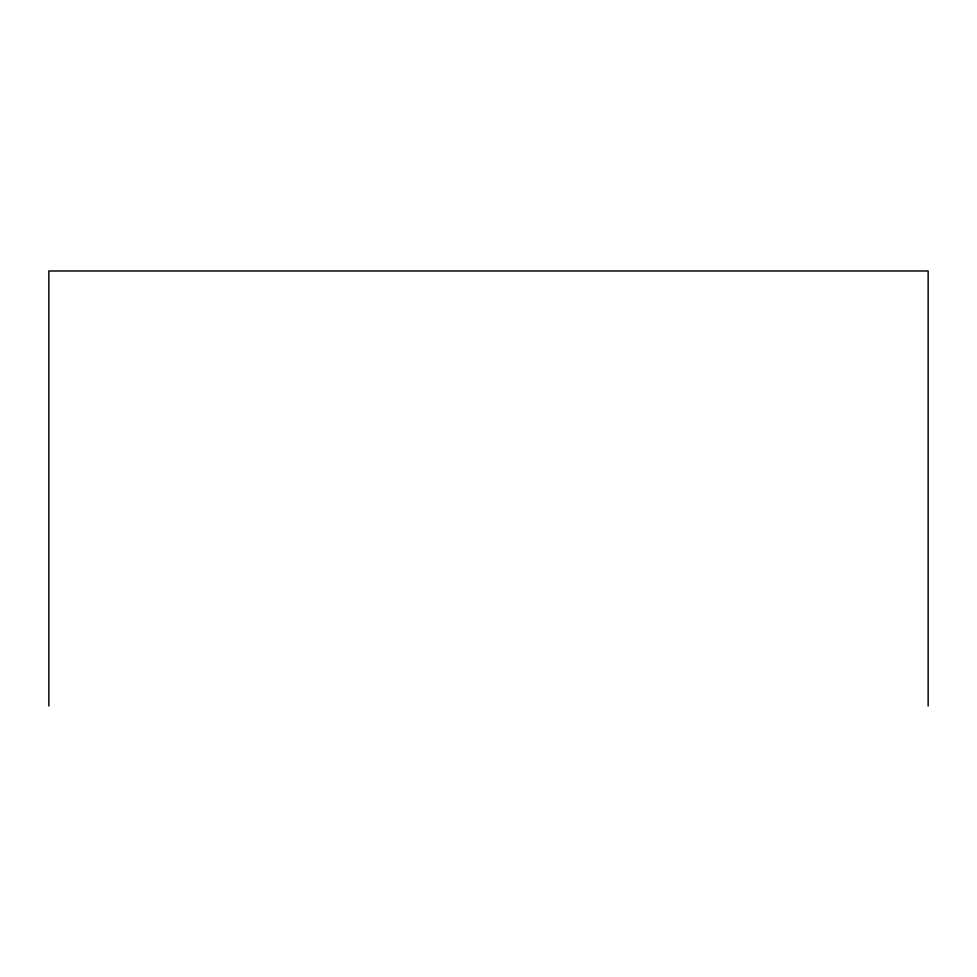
<?xml version="1.0" encoding="UTF-8"?>
<svg xmlns="http://www.w3.org/2000/svg" width="977" height="977" viewBox="0 0 977 977"><rect width="100%" height="100%" fill="white"/><g stroke="black" fill="none" stroke-linecap="round" stroke-linejoin="round"><path stroke-width="1.47" d="M928.15 706.017L928.15 270.983L48.85 270.983L48.85 706.017"/></g></svg>
